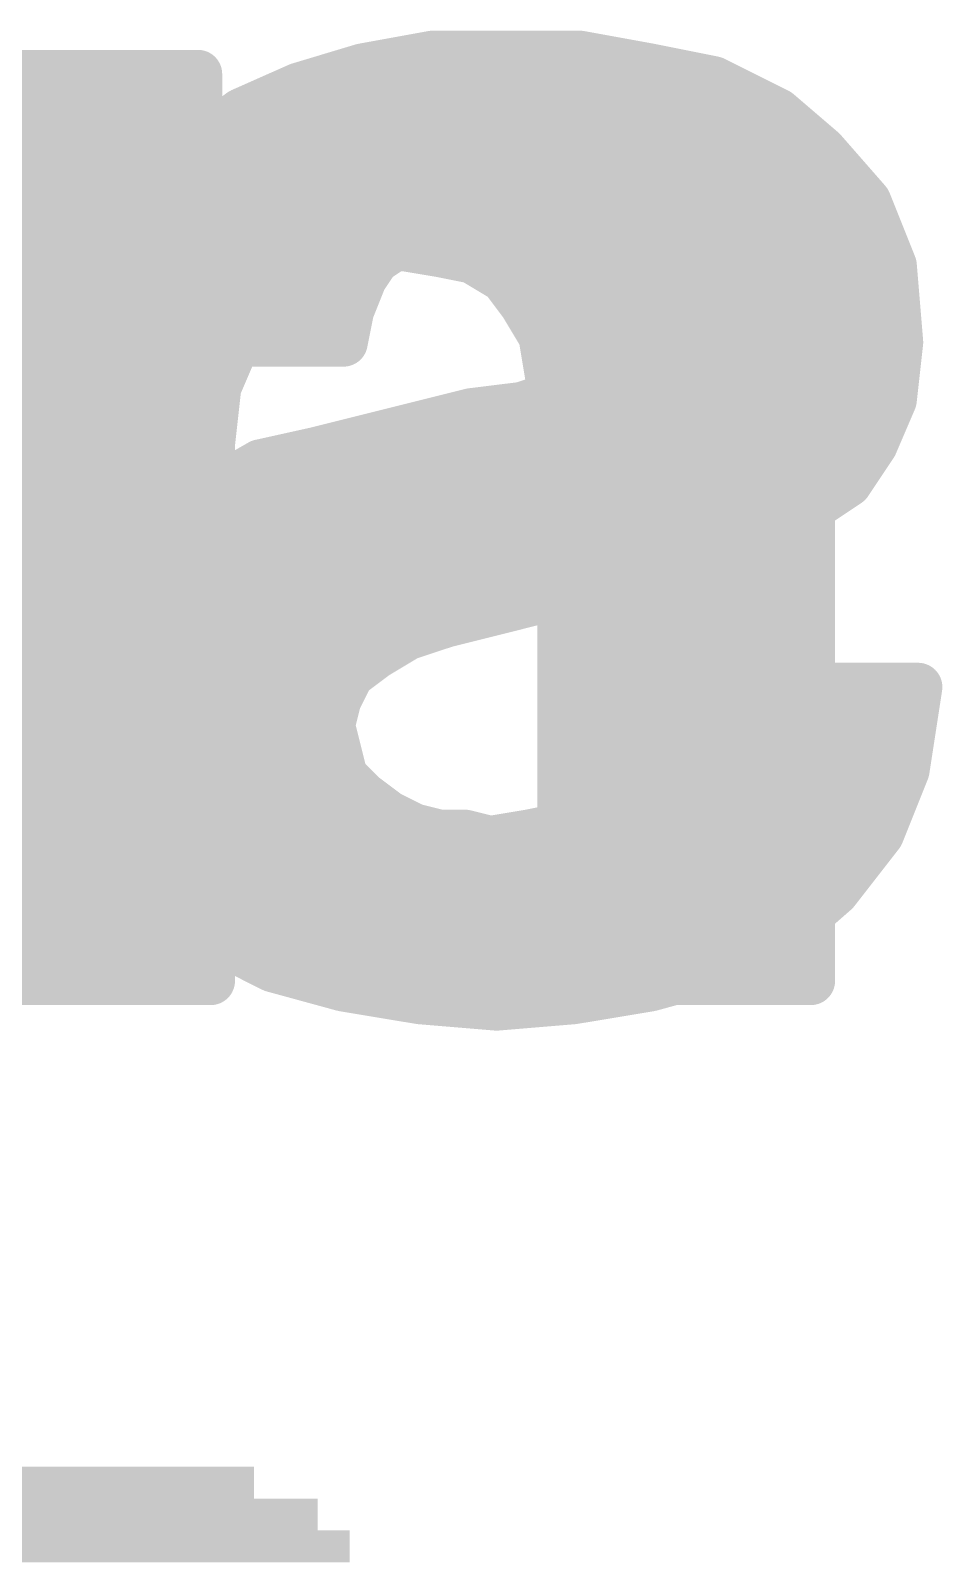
# Model space of a CAD drawing. Extents: x -34 to 73, y -13 to 26.
# Drawn here: x 16.839 to 18.267, y 19.759 to 22.158 of the extents above; entities that cross this region are included whole.
import ezdxf

# ---------------------------------------------------------------- set-up
doc = ezdxf.new("R2010")
doc.units = 0
doc.layers.add('21', color=41, linetype='CONTINUOUS')
doc.layers.add('22', color=40, linetype='CONTINUOUS')

# ---------------------------------------------------------------- blocks, each defined once
blk = doc.blocks.new('RECT')
blk.add_solid([(-0.5, -0.5), (0.5, -0.5), (-0.5, 0.5), (0.5, 0.5)])

msp = doc.modelspace()

# ---------------------------------------------------------------- linework, layer by layer
at = {"layer": '21', "const_width": 0.0762}
for points in [[(17.301, 22.0694), (17.421, 22.1095)], [(17.421, 22.1095), (17.481, 22.1195)], [(17.481, 22.1195), (17.541, 22.1195)], [(17.541, 22.1195), (17.681, 22.1095)], [(17.681, 22.1095), (17.791, 22.0795)], [(16.731, 22.0894), (17.101, 22.0894)], [(17.101, 22.0894), (17.101, 21.8895)], [(17.3866, 22.098), (17.723, 22.098)], [(17.241, 22.0295), (17.301, 22.0694)], [(17.791, 22.0795), (17.881, 22.0295)], [(16.731, 22.0218), (17.101, 22.0218)], [(17.191, 21.9895), (17.241, 22.0295)], [(17.2314, 22.0218), (17.8887, 22.0218)], [(17.881, 22.0295), (17.951, 21.9595)], [(17.151, 21.9495), (17.191, 21.9895)], [(16.731, 21.9456), (17.101, 21.9456)], [(17.111, 21.8895), (17.151, 21.9495)], [(17.1484, 21.9456), (17.9597, 21.9456)], [(17.951, 21.9595), (18.001, 21.8795)], [(17.101, 21.8895), (17.111, 21.8895)], [(16.731, 21.8694), (18.004, 21.8694)], [(18.001, 21.8795), (18.031, 21.7795)], [(17.421, 21.8194), (17.341, 21.8095)], [(17.481, 21.8095), (17.421, 21.8194)], [(16.731, 21.7932), (17.2706, 21.7932)], [(17.281, 21.7995), (17.231, 21.7695)], [(17.341, 21.8095), (17.281, 21.7995)], [(17.531, 21.7995), (17.481, 21.8095)], [(17.581, 21.7695), (17.531, 21.7995)], [(17.5414, 21.7932), (18.0269, 21.7932)], [(17.231, 21.7695), (17.191, 21.7195)], [(17.611, 21.7294), (17.581, 21.7695)], [(18.031, 21.7795), (18.051, 21.6695)], [(17.641, 21.6795), (17.611, 21.7294)], [(16.731, 21.717), (17.1895, 21.717)], [(17.191, 21.7195), (17.161, 21.6695)], [(17.6185, 21.717), (18.0424, 21.717)], [(17.651, 21.6195), (17.641, 21.6795)], [(17.161, 21.6695), (17.131, 21.5995)], [(18.051, 21.6695), (18.061, 21.5395)], [(16.731, 21.6408), (17.1487, 21.6408)], [(17.6474, 21.6408), (18.0532, 21.6408)], [(17.661, 21.5495), (17.651, 21.6195)], [(17.131, 21.5995), (17.121, 21.5095)], [(16.731, 21.5646), (17.1271, 21.5646)], [(17.6588, 21.5646), (18.0591, 21.5646)], [(17.671, 21.4695), (17.661, 21.5495)], [(18.061, 21.5395), (18.061, 20.6695)], [(17.121, 21.5095), (17.121, 20.6695)], [(16.731, 21.4884), (17.121, 21.4884)], [(17.6686, 21.4884), (18.061, 21.4884)], [(17.671, 20.6695), (17.671, 21.4695)], [(16.731, 21.4122), (17.121, 21.4122)], [(17.671, 21.4122), (18.061, 21.4122)], [(16.731, 21.336), (17.121, 21.336)], [(17.671, 21.336), (18.061, 21.336)], [(16.731, 21.2598), (17.121, 21.2598)], [(17.671, 21.2598), (18.061, 21.2598)], [(16.731, 21.1836), (17.121, 21.1836)], [(17.671, 21.1836), (18.061, 21.1836)], [(16.731, 21.1074), (17.121, 21.1074)], [(17.671, 21.1074), (18.061, 21.1074)], [(16.731, 21.0312), (17.121, 21.0312)], [(17.671, 21.0312), (18.061, 21.0312)], [(16.731, 20.955), (17.121, 20.955)], [(17.671, 20.955), (18.061, 20.955)], [(16.731, 20.8788), (17.121, 20.8788)], [(17.671, 20.8788), (18.061, 20.8788)], [(16.731, 20.8026), (17.121, 20.8026)], [(17.671, 20.8026), (18.061, 20.8026)], [(16.731, 20.7264), (17.121, 20.7264)], [(17.671, 20.7264), (18.061, 20.7264)], [(17.121, 20.6695), (16.731, 20.6695)], [(18.061, 20.6695), (17.671, 20.6695)]]:
    msp.add_lwpolyline(points, dxfattribs=at)
at = {"layer": '21', "const_width": 0.0381}
for points in [[(17.4179, 22.1282, 1), (17.4241, 22.0907)], [(17.427, 22.0914, 1), (17.415, 22.1275)], [(17.481, 22.1385, 1), (17.481, 22.1004)], [(17.4841, 22.1007, 1), (17.4779, 22.1382)], [(17.5424, 22.1385, 1), (17.5396, 22.1004)], [(17.541, 22.1004, 1), (17.541, 22.1385)], [(17.686, 22.1278, 1), (17.676, 22.0911)], [(17.6796, 22.0904, 1), (17.6824, 22.1285)], [(17.12, 22.0894, 1), (17.0819, 22.0894)], [(17.101, 22.0704, 1), (17.101, 22.1085)], [(17.3866, 22.1171, 1), (17.3866, 22.079)], [(17.723, 22.079, 1), (17.723, 22.1171)], [(17.295, 22.0875, 1), (17.307, 22.0514)], [(17.3116, 22.0536, 1), (17.2904, 22.0853)], [(17.8003, 22.0961, 1), (17.7817, 22.0628)], [(17.786, 22.0611, 1), (17.796, 22.0978)], [(17.101, 22.0028, 1), (17.101, 22.0409)], [(17.2314, 22.0409, 1), (17.2314, 22.0028)], [(17.2304, 22.0453, 1), (17.2516, 22.0136)], [(17.2529, 22.0146, 1), (17.2291, 22.0443)], [(17.8945, 22.0429, 1), (17.8675, 22.016)], [(17.8717, 22.0128, 1), (17.8903, 22.0461)], [(17.8887, 22.0028, 1), (17.8887, 22.0409)], [(17.1791, 22.0043, 1), (17.2029, 21.9746)], [(17.2045, 21.976, 1), (17.1775, 22.0029)], [(17.101, 21.9266, 1), (17.101, 21.9647)], [(17.1484, 21.9647, 1), (17.1484, 21.9266)], [(17.1375, 21.9629, 1), (17.1645, 21.936)], [(17.1669, 21.9389, 1), (17.1351, 21.96)], [(17.9672, 21.9695, 1), (17.9348, 21.9494)], [(17.9375, 21.946, 1), (17.9645, 21.9729)], [(17.9597, 21.9266, 1), (17.9597, 21.9647)], [(17.101, 21.9085, 1), (17.101, 21.8704)], [(17.111, 21.8704, 1), (17.111, 21.9085)], [(17.0819, 21.8895, 1), (17.12, 21.8895)], [(17.0951, 21.9, 1), (17.1269, 21.8789)], [(18.0192, 21.8849, 1), (17.9828, 21.874)], [(17.9848, 21.8694, 1), (18.0172, 21.8895)], [(18.004, 21.8504, 1), (18.004, 21.8885)], [(17.4241, 21.8382, 1), (17.4179, 21.8007)], [(17.4234, 21.8005, 1), (17.4186, 21.8384)], [(17.2779, 21.8182, 1), (17.2841, 21.7807)], [(17.2706, 21.7742, 1), (17.2706, 21.8123)], [(17.2908, 21.7831, 1), (17.2712, 21.8158)], [(17.3386, 21.8284, 1), (17.3434, 21.7905)], [(17.3441, 21.7907, 1), (17.3379, 21.8282)], [(17.4847, 21.8281, 1), (17.4773, 21.7908)], [(17.4779, 21.7907, 1), (17.4841, 21.8282)], [(17.5408, 21.8158, 1), (17.5212, 21.7831)], [(17.5414, 21.8123, 1), (17.5414, 21.7742)], [(17.5273, 21.7808, 1), (17.5347, 21.8181)], [(18.0269, 21.7742, 1), (18.0269, 21.8123)], [(17.2459, 21.7575, 1), (17.2161, 21.7814)], [(17.5962, 21.7809, 1), (17.5658, 21.758)], [(18.0497, 21.7829, 1), (18.0123, 21.776)], [(17.2212, 21.7858, 1), (17.2408, 21.7531)], [(17.5712, 21.7531, 1), (17.5908, 21.7858)], [(18.0128, 21.774, 1), (18.0492, 21.7849)], [(17.6273, 21.7393, 1), (17.5947, 21.7196)], [(17.5958, 21.718, 1), (17.6262, 21.7409)], [(17.1761, 21.7314, 1), (17.2059, 21.7075)], [(17.2073, 21.7096, 1), (17.1747, 21.7293)], [(17.1895, 21.698, 1), (17.1895, 21.7361)], [(17.6185, 21.7361, 1), (17.6185, 21.698)], [(18.0424, 21.698, 1), (18.0424, 21.7361)], [(17.6598, 21.6826, 1), (17.6222, 21.6763)], [(17.1447, 21.6793, 1), (17.1773, 21.6596)], [(17.1785, 21.6619, 1), (17.1435, 21.677)], [(17.6247, 21.6696, 1), (17.6573, 21.6893)], [(18.07, 21.6709, 1), (18.032, 21.668)], [(18.0323, 21.666, 1), (18.0697, 21.6729)], [(17.1487, 21.6218, 1), (17.1487, 21.6599)], [(17.6474, 21.6599, 1), (17.6474, 21.6218)], [(18.0532, 21.6218, 1), (18.0532, 21.6599)], [(17.6699, 21.6221, 1), (17.6321, 21.6168)], [(17.6322, 21.6163, 1), (17.6698, 21.6226)], [(17.1135, 21.607, 1), (17.1485, 21.5919)], [(17.1499, 21.5973, 1), (17.1121, 21.6016)], [(17.1271, 21.5456, 1), (17.1271, 21.5837)], [(17.6588, 21.5837, 1), (17.6588, 21.5456)], [(18.0591, 21.5456, 1), (18.0591, 21.5837)], [(17.6799, 21.5518, 1), (17.6421, 21.5471)], [(17.6421, 21.5468, 1), (17.6799, 21.5521)], [(18.08, 21.5395, 1), (18.0419, 21.5395)], [(17.1401, 21.5095, 1), (17.102, 21.5095)], [(18.042, 21.538, 1), (18.08, 21.5409)], [(17.1021, 21.5116, 1), (17.1399, 21.5073)], [(17.121, 21.4694, 1), (17.121, 21.5075)], [(17.6686, 21.5075, 1), (17.6686, 21.4694)], [(18.061, 21.4694, 1), (18.061, 21.5075)], [(17.69, 21.4695, 1), (17.6519, 21.4695)], [(17.6521, 21.4671, 1), (17.6899, 21.4718)], [(17.121, 21.3932, 1), (17.121, 21.4313)], [(17.671, 21.4313, 1), (17.671, 21.3932)], [(18.061, 21.3932, 1), (18.061, 21.4313)], [(17.121, 21.317, 1), (17.121, 21.3551)], [(17.671, 21.3551, 1), (17.671, 21.317)], [(18.061, 21.317, 1), (18.061, 21.3551)], [(17.121, 21.2408, 1), (17.121, 21.2789)], [(17.671, 21.2789, 1), (17.671, 21.2408)], [(18.061, 21.2408, 1), (18.061, 21.2789)], [(17.121, 21.1646, 1), (17.121, 21.2027)], [(17.671, 21.2027, 1), (17.671, 21.1646)], [(18.061, 21.1646, 1), (18.061, 21.2027)], [(17.121, 21.0884, 1), (17.121, 21.1265)], [(17.671, 21.1265, 1), (17.671, 21.0884)], [(18.061, 21.0884, 1), (18.061, 21.1265)], [(17.121, 21.0122, 1), (17.121, 21.0503)], [(17.671, 21.0503, 1), (17.671, 21.0122)], [(18.061, 21.0122, 1), (18.061, 21.0503)], [(17.121, 20.936, 1), (17.121, 20.9741)], [(17.671, 20.9741, 1), (17.671, 20.936)], [(18.061, 20.936, 1), (18.061, 20.9741)], [(17.121, 20.8598, 1), (17.121, 20.8979)], [(17.671, 20.8979, 1), (17.671, 20.8598)], [(18.061, 20.8598, 1), (18.061, 20.8979)], [(17.121, 20.7836, 1), (17.121, 20.8217)], [(17.671, 20.8217, 1), (17.671, 20.7836)], [(18.061, 20.7836, 1), (18.061, 20.8217)], [(17.121, 20.7074, 1), (17.121, 20.7455)], [(17.671, 20.7455, 1), (17.671, 20.7074)], [(18.061, 20.7074, 1), (18.061, 20.7455)], [(17.121, 20.6504, 1), (17.121, 20.6885)], [(17.671, 20.6885, 1), (17.671, 20.6504)], [(18.061, 20.6504, 1), (18.061, 20.6885)], [(17.102, 20.6695, 1), (17.1401, 20.6695)], [(17.6519, 20.6695, 1), (17.69, 20.6695)], [(18.0419, 20.6695, 1), (18.08, 20.6695)]]:
    msp.add_lwpolyline(points, format="xyb", dxfattribs=at)
at = {"layer": '22', "const_width": 0.0762}
for points in [[(17.469, 22.1195), (17.359, 22.0995)], [(17.699, 22.1195), (17.469, 22.1195)], [(17.809, 22.0995), (17.699, 22.1195)], [(17.359, 22.0995), (17.259, 22.0694)], [(17.3542, 22.098), (17.8163, 22.098)], [(17.909, 22.0795), (17.809, 22.0995)], [(17.259, 22.0694), (17.169, 22.0295)], [(18.009, 22.0295), (17.909, 22.0795)], [(17.169, 22.0295), (17.089, 21.9695)], [(17.1588, 22.0218), (18.0179, 22.0218)], [(18.079, 21.9695), (18.009, 22.0295)], [(17.089, 21.9695), (17.029, 21.8895)], [(18.149, 21.8895), (18.079, 21.9695)], [(17.0711, 21.9456), (18.0999, 21.9456)], [(17.029, 21.8895), (16.979, 21.7895)], [(18.189, 21.7895), (18.149, 21.8895)], [(17.019, 21.8694), (18.157, 21.8694)], [(17.449, 21.8394), (17.499, 21.8595)], [(17.499, 21.8595), (17.669, 21.8595)], [(17.669, 21.8595), (17.699, 21.8495)], [(17.699, 21.8495), (17.739, 21.8394)], [(17.379, 21.7995), (17.409, 21.8194)], [(17.409, 21.8194), (17.449, 21.8394)], [(17.739, 21.8394), (17.769, 21.8295)], [(17.769, 21.8295), (17.809, 21.7695)], [(16.9809, 21.7932), (17.3748, 21.7932)], [(17.359, 21.7695), (17.379, 21.7995)], [(17.7932, 21.7932), (18.1875, 21.7932)], [(16.979, 21.7895), (16.959, 21.6695)], [(17.339, 21.7195), (17.359, 21.7695)], [(17.809, 21.7695), (17.809, 21.7294)], [(18.199, 21.6695), (18.189, 21.7895)], [(17.809, 21.7294), (17.799, 21.6895)], [(16.9669, 21.717), (17.3385, 21.717)], [(17.329, 21.6695), (17.339, 21.7195)], [(17.8059, 21.717), (18.195, 21.717)], [(17.799, 21.6895), (17.769, 21.6495)], [(16.959, 21.6695), (17.329, 21.6695)], [(17.769, 21.6495), (17.729, 21.6195)], [(18.189, 21.5795), (18.199, 21.6695)], [(17.7575, 21.6408), (18.1958, 21.6408)], [(17.729, 21.6195), (17.669, 21.5894)], [(17.669, 21.5894), (17.609, 21.5694)], [(18.159, 21.5095), (18.189, 21.5795)], [(17.529, 21.5595), (17.289, 21.4994)], [(17.609, 21.5694), (17.529, 21.5595)], [(17.5702, 21.5646), (18.1826, 21.5646)], [(18.119, 21.4495), (18.159, 21.5095)], [(17.289, 21.4994), (17.199, 21.4794)], [(17.2393, 21.4884), (18.145, 21.4884)], [(17.199, 21.4794), (17.059, 21.3995)], [(18.059, 21.4094), (18.119, 21.4495)], [(17.0813, 21.4122), (18.0631, 21.4122)], [(17.989, 21.3695), (18.059, 21.4094)], [(17.059, 21.3995), (16.999, 21.3495)], [(17.919, 21.3394), (17.989, 21.3695)], [(16.999, 21.3495), (16.959, 21.2895)], [(17.839, 21.3095), (17.919, 21.3394)], [(16.99, 21.336), (17.9098, 21.336)], [(16.959, 21.2895), (16.929, 21.2195)], [(17.649, 21.2695), (17.749, 21.2895)], [(17.749, 21.2895), (17.839, 21.3095)], [(17.489, 21.2294), (17.649, 21.2695)], [(16.9463, 21.2598), (17.6104, 21.2598)], [(16.929, 21.2195), (16.919, 21.1295)], [(17.429, 21.2095), (17.489, 21.2294)], [(17.379, 21.1795), (17.429, 21.2095)], [(16.925, 21.1836), (17.3859, 21.1836)], [(17.339, 21.1495), (17.379, 21.1795)], [(17.319, 21.1095), (17.339, 21.1495)], [(16.919, 21.1295), (16.939, 20.9994)], [(17.859, 21.1295), (17.859, 21.0694)], [(18.229, 21.1295), (17.859, 21.1295)], [(18.209, 20.9994), (18.229, 21.1295)], [(16.9224, 21.1074), (17.3185, 21.1074)], [(17.309, 21.0694), (17.319, 21.1095)], [(17.859, 21.1074), (18.2256, 21.1074)], [(17.329, 20.9895), (17.309, 21.0694)], [(17.859, 21.0694), (17.839, 21.0195)], [(16.9341, 21.0312), (17.3186, 21.0312)], [(17.8437, 21.0312), (18.2139, 21.0312)], [(17.839, 21.0195), (17.809, 20.9794)], [(16.939, 20.9994), (16.979, 20.8895)], [(17.359, 20.9595), (17.329, 20.9895)], [(17.809, 20.9794), (17.729, 20.9195)], [(18.169, 20.8995), (18.209, 20.9994)], [(16.9552, 20.955), (17.3649, 20.955)], [(17.399, 20.9295), (17.359, 20.9595)], [(17.7764, 20.955), (18.1912, 20.955)], [(17.439, 20.9094), (17.399, 20.9295)], [(17.479, 20.8995), (17.439, 20.9094)], [(17.669, 20.9094), (17.619, 20.8995)], [(17.729, 20.9195), (17.669, 20.9094)], [(16.979, 20.8895), (17.039, 20.8095)], [(17.519, 20.8995), (17.479, 20.8995)], [(17.559, 20.8895), (17.519, 20.8995)], [(17.619, 20.8995), (17.559, 20.8895)], [(18.099, 20.8095), (18.169, 20.8995)], [(16.987, 20.8788), (18.1529, 20.8788)], [(17.039, 20.8095), (17.119, 20.7395)], [(18.019, 20.7395), (18.099, 20.8095)], [(17.0468, 20.8026), (18.0912, 20.8026)], [(17.119, 20.7395), (17.219, 20.6895)], [(17.919, 20.6895), (18.019, 20.7395)], [(17.1451, 20.7264), (17.9929, 20.7264)], [(17.219, 20.6895), (17.329, 20.6594)], [(17.809, 20.6594), (17.919, 20.6895)], [(17.329, 20.6594), (17.449, 20.6395)], [(17.3845, 20.6502), (17.7535, 20.6502)], [(17.689, 20.6395), (17.809, 20.6594)], [(17.449, 20.6395), (17.569, 20.6295)], [(17.569, 20.6295), (17.689, 20.6395)]]:
    msp.add_lwpolyline(points, dxfattribs=at)
at = {"layer": '22', "const_width": 0.0381}
for points in [[(17.469, 22.1385, 1), (17.469, 22.1004)], [(17.4724, 22.1007, 1), (17.4656, 22.1382)], [(17.7024, 22.1382, 1), (17.6956, 22.1007)], [(17.699, 22.1004, 1), (17.699, 22.1385)], [(17.3542, 22.1171, 1), (17.3542, 22.079)], [(17.3556, 22.1182, 1), (17.3624, 22.0807)], [(17.3645, 22.0812, 1), (17.3535, 22.1177)], [(17.8127, 22.1181, 1), (17.8053, 22.0808)], [(17.8056, 22.0807, 1), (17.8124, 22.1182)], [(17.8163, 22.079, 1), (17.8163, 22.1171)], [(17.2535, 22.0877, 1), (17.2645, 22.0512)], [(17.2667, 22.052, 1), (17.2513, 22.0869)], [(17.9175, 22.0965, 1), (17.9005, 22.0624)], [(17.9053, 22.0608, 1), (17.9127, 22.0981)], [(17.1588, 22.0409, 1), (17.1588, 22.0028)], [(17.1613, 22.0469, 1), (17.1767, 22.012)], [(17.1804, 22.0142, 1), (17.1576, 22.0447)], [(18.0214, 22.0439, 1), (17.9966, 22.015)], [(18.0005, 22.0124, 1), (18.0175, 22.0465)], [(18.0179, 22.0028, 1), (18.0179, 22.0409)], [(17.0776, 21.9847, 1), (17.1004, 21.9542)], [(17.1042, 21.958, 1), (17.0738, 21.9809)], [(18.0933, 21.982, 1), (18.0647, 21.9569)], [(18.0666, 21.955, 1), (18.0914, 21.9839)], [(17.0711, 21.9647, 1), (17.0711, 21.9266)], [(18.0999, 21.9266, 1), (18.0999, 21.9647)], [(17.046, 21.8809, 1), (17.012, 21.898)], [(18.1667, 21.8965, 1), (18.1313, 21.8824)], [(17.019, 21.8885, 1), (17.019, 21.8504)], [(17.0138, 21.9009, 1), (17.0442, 21.878)], [(18.1347, 21.8769, 1), (18.1633, 21.902)], [(18.157, 21.8504, 1), (18.157, 21.8885)], [(17.499, 21.8785, 1), (17.499, 21.8404)], [(17.5061, 21.8418, 1), (17.4919, 21.8771)], [(17.675, 21.8775, 1), (17.663, 21.8414)], [(17.669, 21.8404, 1), (17.669, 21.8785)], [(17.7036, 21.8679, 1), (17.6944, 21.831)], [(17.693, 21.8314, 1), (17.705, 21.8675)], [(17.4005, 21.8365, 1), (17.4175, 21.8024)], [(17.4196, 21.8036, 1), (17.3984, 21.8353)], [(17.4419, 21.8571, 1), (17.4561, 21.8218)], [(17.4575, 21.8224, 1), (17.4405, 21.8565)], [(17.745, 21.8575, 1), (17.733, 21.8214)], [(17.7344, 21.821, 1), (17.7436, 21.8579)], [(17.7849, 21.84, 1), (17.7531, 21.8189)], [(17.763, 21.8114, 1), (17.775, 21.8475)], [(16.9809, 21.8123, 1), (16.9809, 21.7742)], [(17.3684, 21.8153, 1), (17.3896, 21.7836)], [(17.3949, 21.7889, 1), (17.3631, 21.81)], [(17.3748, 21.7742, 1), (17.3748, 21.8123)], [(17.7932, 21.8123, 1), (17.7932, 21.7742)], [(18.1875, 21.7742, 1), (18.1875, 21.8123)], [(16.962, 21.798, 1), (16.996, 21.7809)], [(16.9978, 21.7863, 1), (16.9602, 21.7926)], [(17.3767, 21.7624, 1), (17.3413, 21.7765)], [(17.8281, 21.7695, 1), (17.79, 21.7695)], [(18.208, 21.791, 1), (18.17, 21.7879)], [(18.1713, 21.7824, 1), (18.2067, 21.7965)], [(17.3431, 21.78, 1), (17.3749, 21.7589)], [(17.7931, 21.7589, 1), (17.8249, 21.78)], [(17.8275, 21.7248, 1), (17.7905, 21.7341)], [(16.9669, 21.7361, 1), (16.9669, 21.698)], [(17.3213, 21.7265, 1), (17.3567, 21.7124)], [(17.3577, 21.7157, 1), (17.3203, 21.7232)], [(17.3385, 21.698, 1), (17.3385, 21.7361)], [(17.8059, 21.7361, 1), (17.8059, 21.698)], [(17.79, 21.7294, 1), (17.8281, 21.7294)], [(18.195, 21.698, 1), (18.195, 21.7361)], [(17.7805, 21.6941, 1), (17.8175, 21.6848)], [(17.8142, 21.678, 1), (17.7838, 21.7009)], [(16.959, 21.6885, 1), (16.959, 21.6504)], [(16.9402, 21.6726, 1), (16.9778, 21.6663)], [(17.3103, 21.6732, 1), (17.3477, 21.6657)], [(17.329, 21.6504, 1), (17.329, 21.6885)], [(17.7804, 21.6342, 1), (17.7576, 21.6647)], [(18.18, 21.6679, 1), (18.218, 21.671)], [(18.2179, 21.6673, 1), (18.1801, 21.6716)], [(17.7575, 21.6599, 1), (17.7575, 21.6218)], [(17.7538, 21.6609, 1), (17.7842, 21.638)], [(18.1958, 21.6218, 1), (18.1958, 21.6599)], [(17.7176, 21.6347, 1), (17.7404, 21.6042)], [(17.7375, 21.6024, 1), (17.7205, 21.6365)], [(17.6605, 21.6065, 1), (17.6775, 21.5724)], [(17.675, 21.5714, 1), (17.663, 21.6075)], [(18.2065, 21.5719, 1), (18.1715, 21.587)], [(17.5266, 21.5784, 1), (17.5314, 21.5405)], [(17.5336, 21.541, 1), (17.5244, 21.5779)], [(17.5702, 21.5837, 1), (17.5702, 21.5456)], [(17.603, 21.5875, 1), (17.615, 21.5514)], [(17.6114, 21.5505, 1), (17.6066, 21.5884)], [(18.1701, 21.5816, 1), (18.2079, 21.5773)], [(18.1826, 21.5456, 1), (18.1826, 21.5837)], [(18.1749, 21.4989, 1), (18.1431, 21.52)], [(17.2393, 21.5075, 1), (17.2393, 21.4694)], [(17.2844, 21.5179, 1), (17.2936, 21.481)], [(17.2931, 21.4809, 1), (17.2849, 21.518)], [(18.1415, 21.517, 1), (18.1765, 21.5019)], [(18.145, 21.4694, 1), (18.145, 21.5075)], [(17.1949, 21.498, 1), (17.2031, 21.4609)], [(17.2085, 21.4629, 1), (17.1895, 21.496)], [(18.1031, 21.46, 1), (18.1349, 21.4389)], [(18.1296, 21.4336, 1), (18.1084, 21.4653)], [(17.0813, 21.4313, 1), (17.0813, 21.3932)], [(18.0685, 21.3929, 1), (18.0495, 21.426)], [(18.0631, 21.3932, 1), (18.0631, 21.4313)], [(17.0495, 21.416, 1), (17.0685, 21.3829)], [(17.0712, 21.3848, 1), (17.0468, 21.4141)], [(18.0484, 21.4253, 1), (18.0696, 21.3936)], [(17.9795, 21.386, 1), (17.9985, 21.3529)], [(17.9965, 21.3519, 1), (17.9815, 21.387)], [(16.9868, 21.3641, 1), (17.0112, 21.3348)], [(17.0149, 21.3389, 1), (16.9831, 21.36)], [(17.9115, 21.357, 1), (17.9265, 21.3219)], [(17.9257, 21.3216, 1), (17.9123, 21.3573)], [(16.99, 21.3551, 1), (16.99, 21.317)], [(17.9098, 21.317, 1), (17.9098, 21.3551)], [(16.9765, 21.2819, 1), (16.9415, 21.297)], [(17.7527, 21.2708, 1), (17.7453, 21.3081)], [(17.8323, 21.3273, 1), (17.8457, 21.2916)], [(17.8431, 21.2909, 1), (17.8349, 21.328)], [(16.9431, 21.3, 1), (16.9749, 21.2789)], [(17.6453, 21.2881, 1), (17.6527, 21.2508)], [(17.6536, 21.251, 1), (17.6444, 21.2879)], [(17.7449, 21.308, 1), (17.7531, 21.2709)], [(16.9463, 21.2789, 1), (16.9463, 21.2408)], [(17.6104, 21.2408, 1), (17.6104, 21.2789)], [(16.9479, 21.2173, 1), (16.9101, 21.2216)], [(17.4844, 21.2479, 1), (17.4936, 21.211)], [(17.495, 21.2114, 1), (17.483, 21.2475)], [(16.9115, 21.227, 1), (16.9465, 21.2119)], [(17.423, 21.2275, 1), (17.435, 21.1914)], [(17.4388, 21.1931, 1), (17.4192, 21.2258)], [(16.925, 21.2027, 1), (16.925, 21.1646)], [(17.3692, 21.1958, 1), (17.3888, 21.1631)], [(17.3904, 21.1642, 1), (17.3676, 21.1947)], [(17.3859, 21.1646, 1), (17.3859, 21.2027)], [(17.3276, 21.1647, 1), (17.3504, 21.1342)], [(17.356, 21.1409, 1), (17.322, 21.158)], [(16.9378, 21.1323, 1), (16.9002, 21.1266)], [(17.8781, 21.1295, 1), (17.84, 21.1295)], [(17.859, 21.1485, 1), (17.859, 21.1104)], [(18.2478, 21.1266, 1), (18.2102, 21.1323)], [(18.229, 21.1104, 1), (18.229, 21.1485)], [(16.9001, 21.1316, 1), (16.9379, 21.1273)], [(16.9224, 21.1265, 1), (16.9224, 21.0884)], [(17.302, 21.118, 1), (17.336, 21.1009)], [(17.3375, 21.1048, 1), (17.3005, 21.1141)], [(17.3185, 21.0884, 1), (17.3185, 21.1265)], [(17.859, 21.1265, 1), (17.859, 21.0884)], [(18.2256, 21.0884, 1), (18.2256, 21.1265)], [(17.3275, 21.0741, 1), (17.2905, 21.0648)], [(17.2905, 21.0741, 1), (17.3275, 21.0648)], [(17.84, 21.0694, 1), (17.8781, 21.0694)], [(17.8767, 21.0624, 1), (17.8413, 21.0765)], [(16.9341, 21.0503, 1), (16.9341, 21.0122)], [(17.3186, 21.0122, 1), (17.3186, 21.0503)], [(17.8437, 21.0503, 1), (17.8437, 21.0122)], [(18.2139, 21.0122, 1), (18.2139, 21.0503)], [(17.8213, 21.0265, 1), (17.8567, 21.0124)], [(17.8542, 21.008, 1), (17.8238, 21.0309)], [(16.9569, 21.006, 1), (16.9211, 20.9929)], [(16.9202, 20.9966, 1), (16.9578, 21.0023)], [(17.3425, 21.0029, 1), (17.3155, 20.976)], [(17.8204, 20.9642, 1), (17.7976, 20.9947)], [(18.1902, 21.0023, 1), (18.2278, 20.9966)], [(18.2267, 20.9924, 1), (18.1913, 21.0065)], [(16.9552, 20.9741, 1), (16.9552, 20.936)], [(17.3105, 20.9848, 1), (17.3475, 20.9941)], [(17.3704, 20.9747, 1), (17.3476, 20.9442)], [(17.3455, 20.946, 1), (17.3725, 20.9729)], [(17.3649, 20.936, 1), (17.3649, 20.9741)], [(17.7764, 20.9741, 1), (17.7764, 20.936)], [(17.7938, 20.9909, 1), (17.8242, 20.968)], [(18.1912, 20.936, 1), (18.1912, 20.9741)], [(17.4075, 20.9465, 1), (17.3905, 20.9124)], [(17.3876, 20.9142, 1), (17.4104, 20.9447)], [(17.4436, 20.9279, 1), (17.4344, 20.891)], [(17.4305, 20.8924, 1), (17.4475, 20.9265)], [(17.6659, 20.9282, 1), (17.6721, 20.8907)], [(17.6727, 20.8908, 1), (17.6653, 20.9281)], [(17.7176, 20.9347, 1), (17.7404, 20.9042)], [(17.7321, 20.9007, 1), (17.7259, 20.9382)], [(16.9942, 20.9009, 1), (16.9638, 20.878)], [(17.479, 20.9185, 1), (17.479, 20.8804)], [(17.4744, 20.881, 1), (17.4836, 20.9179)], [(17.5236, 20.9179, 1), (17.5144, 20.881)], [(17.519, 20.8804, 1), (17.519, 20.9185)], [(17.5559, 20.9082, 1), (17.5621, 20.8707)], [(17.5544, 20.871, 1), (17.5636, 20.9079)], [(17.6153, 20.9181, 1), (17.6227, 20.8808)], [(17.6221, 20.8807, 1), (17.6159, 20.9182)], [(18.1513, 20.9065, 1), (18.1867, 20.8924)], [(18.184, 20.8878, 1), (18.154, 20.9111)], [(16.9611, 20.8829, 1), (16.9969, 20.896)], [(16.987, 20.8979, 1), (16.987, 20.8598)], [(18.1529, 20.8598, 1), (18.1529, 20.8979)], [(17.0515, 20.8238, 1), (17.0265, 20.7951)], [(18.1115, 20.7951, 1), (18.0865, 20.8238)], [(17.0238, 20.798, 1), (17.0542, 20.8209)], [(17.0468, 20.8217, 1), (17.0468, 20.7836)], [(18.084, 20.8211, 1), (18.114, 20.7978)], [(18.0912, 20.7836, 1), (18.0912, 20.8217)], [(17.1275, 20.7565, 1), (17.1105, 20.7224)], [(18.0275, 20.7224, 1), (18.0105, 20.7565)], [(17.1065, 20.7251, 1), (17.1315, 20.7538)], [(17.1451, 20.7455, 1), (17.1451, 20.7074)], [(17.9929, 20.7074, 1), (17.9929, 20.7455)], [(18.0065, 20.7538, 1), (18.0315, 20.7251)], [(17.224, 20.7078, 1), (17.214, 20.6711)], [(17.924, 20.6711, 1), (17.914, 20.7078)], [(17.2105, 20.6724, 1), (17.2275, 20.7065)], [(17.9105, 20.7065, 1), (17.9275, 20.6724)], [(17.3321, 20.6782, 1), (17.3259, 20.6407)], [(17.324, 20.6411, 1), (17.334, 20.6778)], [(17.3845, 20.6693, 1), (17.3845, 20.6312)], [(17.7535, 20.6312, 1), (17.7535, 20.6693)], [(17.804, 20.6778, 1), (17.814, 20.6411)], [(17.8121, 20.6407, 1), (17.8059, 20.6782)], [(17.4506, 20.6584, 1), (17.4474, 20.6205)], [(17.4459, 20.6207, 1), (17.4521, 20.6582)], [(17.5674, 20.6484, 1), (17.5706, 20.6105)], [(17.5674, 20.6105, 1), (17.5706, 20.6484)], [(17.6859, 20.6582, 1), (17.6921, 20.6207)], [(17.6906, 20.6205, 1), (17.6874, 20.6584)]]:
    msp.add_lwpolyline(points, format="xyb", dxfattribs=at)

# ---------------------------------------------------------------- block references
at = {"layer": '21', "yscale": 0.05}
for p, xscale in [((16.8638, 19.8836), 0.65), ((16.9138, 19.8336), 0.75), ((16.9388, 19.7836), 0.8)]:
    msp.add_blockref('RECT', p, dxfattribs=dict(at, xscale=xscale))

doc.saveas('drawing.dxf')
